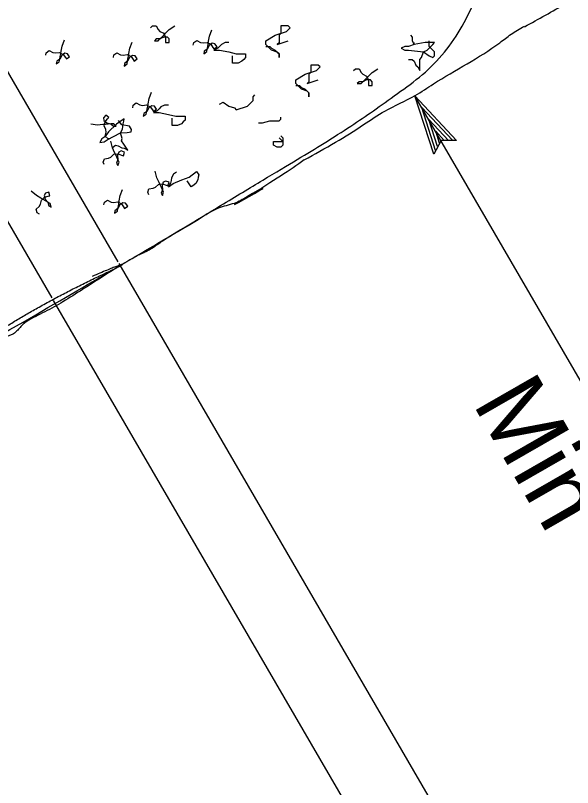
# Model space of a CAD drawing. Extents: x -893 to 867, y -474 to 712.
# Drawn here: x -599 to -544, y 16.2 to 92.3 of the extents above; entities that cross this region are included whole.
import ezdxf

# ---------------------------------------------------------------- set-up
doc = ezdxf.new("R2010")
doc.units = 0
doc.layers.add('57 Undefined', color=7, linetype='Continuous')
doc.layers.add('60 Nongeo Data', color=7, linetype='Continuous')

msp = doc.modelspace()

# ---------------------------------------------------------------- linework, layer by layer
at = {"layer": '57 Undefined'}
for p, q in [((-513.095, 4.343), (-559.599, 84.392)), ((-557.734, 78.636), (-559.599, 84.392)), ((-559.599, 84.392), (-559.599, 84.392)), ((-559.599, 84.392), (-555.471, 79.972)), ((-557.541, 78.998), (-558.91, 83.222)), ((-558.901, 83.215), (-555.893, 79.991)), ((-557.353, 79.375), (-558.219, 82.049)), ((-558.219, 82.049), (-556.275, 79.968)), ((-557.147, 79.698), (-557.529, 80.878)), ((-557.529, 80.878), (-556.697, 79.987)), ((-556.998, 79.984), (-557.734, 78.636)), ((-555.471, 79.972), (-556.998, 79.984)), ((-555.471, 79.971), (-555.471, 79.971)), ((-557.734, 78.636), (-557.734, 78.636))]:
    msp.add_line(p, q, dxfattribs=at)
at = {"layer": '60 Nongeo Data'}
for p, q in [((-617.536, 117.263), (-588.908, 68.025)), ((-624.007, 113.603), (-595.427, 64.448)), ((-588.797, 67.835), (-547.096, -3.888)), ((-595.281, 64.197), (-553.799, -7.148))]:
    msp.add_line(p, q, dxfattribs=at)
for points in [[(-585.665, 91.094), (-585.481, 91.278), (-585.113, 91.278), (-584.93, 90.91), (-584.746, 90.726), (-584.378, 90.543), (-584.195, 90.175), (-584.195, 89.807), (-584.195, 89.623), (-583.827, 89.623), (-583.827, 89.991), (-584.011, 90.175), (-584.378, 90.175), (-584.746, 89.991), (-585.113, 89.991), (-585.113, 89.991), (-585.297, 89.807), (-584.93, 89.807), (-584.746, 89.991), (-584.562, 90.175), (-584.378, 90.359), (-584.195, 90.543), (-583.827, 90.91), (-583.276, 91.278)], [(-581.463, 89.367), (-581.418, 89.623), (-581.117, 89.833), (-580.756, 89.637), (-580.5, 89.592), (-580.094, 89.652), (-579.732, 89.457), (-579.521, 89.155), (-579.416, 89.005), (-579.115, 89.215), (-579.326, 89.517), (-579.582, 89.562), (-579.883, 89.351), (-580.078, 88.99), (-580.379, 88.779), (-580.379, 88.779), (-580.424, 88.523), (-580.123, 88.734), (-580.078, 88.99), (-580.033, 89.246), (-579.988, 89.502), (-579.943, 89.758), (-579.853, 90.27), (-579.612, 90.887)], [(-574.285, 89.246), (-573.918, 89.246), (-573.734, 89.062), (-573.367, 88.878), (-573.183, 88.695), (-572.999, 88.511), (-572.999, 88.143), (-572.999, 88.143), (-572.999, 88.511), (-573.183, 88.695), (-573.734, 88.878), (-574.101, 89.246), (-574.285, 89.43), (-574.285, 89.798), (-573.367, 90.349), (-572.264, 90.717), (-572.081, 90.901), (-571.897, 91.085), (-572.081, 91.269), (-572.448, 91.269), (-572.815, 91.269), (-572.815, 90.901), (-572.815, 90.533), (-572.999, 90.349), (-572.999, 89.982), (-572.999, 89.614), (-573.183, 89.43), (-573.183, 89.43), (-572.081, 89.798)], [(-596.021, 88.376), (-595.976, 88.632), (-595.675, 88.843), (-595.313, 88.647), (-595.057, 88.602), (-594.651, 88.662), (-594.289, 88.466), (-594.078, 88.165), (-593.973, 88.014), (-593.672, 88.225), (-593.883, 88.526), (-594.139, 88.571), (-594.44, 88.361), (-594.635, 87.999), (-594.936, 87.788), (-594.936, 87.788), (-594.981, 87.532), (-594.68, 87.743), (-594.635, 87.999), (-594.59, 88.255), (-594.545, 88.511), (-594.5, 88.767), (-594.41, 89.279), (-594.17, 89.896)], [(-560.035, 90.357), (-559.851, 90.173), (-559.851, 89.805), (-559.668, 89.437), (-559.668, 89.437), (-559.668, 89.621)], [(-589.334, 88.162), (-589.288, 88.418), (-588.987, 88.629), (-588.626, 88.433), (-588.37, 88.388), (-587.964, 88.448), (-587.602, 88.252), (-587.391, 87.951), (-587.286, 87.8), (-586.985, 88.011), (-587.196, 88.312), (-587.452, 88.357), (-587.753, 88.147), (-587.948, 87.785), (-588.249, 87.574), (-588.249, 87.574), (-588.294, 87.318), (-587.993, 87.529), (-587.948, 87.785), (-587.903, 88.041), (-587.858, 88.297), (-587.813, 88.553), (-587.723, 89.065), (-587.483, 89.682)], [(-577.948, 89.623), (-578.316, 89.623), (-578.683, 89.439), (-578.867, 89.255), (-579.051, 89.072), (-579.418, 88.888), (-579.418, 88.888), (-578.867, 88.888), (-577.948, 88.704), (-577.214, 88.52), (-576.295, 88.52), (-576.295, 88.152), (-576.479, 87.968), (-576.662, 87.785), (-577.03, 87.601), (-577.397, 87.601), (-577.581, 87.601), (-577.581, 87.968), (-577.581, 88.336)], [(-560.219, 87.966), (-559.851, 87.966), (-559.668, 87.783), (-559.484, 87.415), (-559.3, 87.231), (-559.117, 86.863), (-559.117, 87.231), (-559.117, 87.599), (-559.117, 87.966), (-558.933, 88.15), (-558.749, 88.702), (-558.382, 88.886), (-558.014, 89.253), (-557.83, 89.437), (-557.647, 89.621), (-557.647, 89.621), (-558.565, 89.621), (-559.668, 89.437), (-560.219, 89.253), (-560.586, 89.253), (-560.954, 89.07), (-560.954, 89.07), (-560.586, 88.886), (-560.219, 88.886), (-558.749, 88.702), (-558.198, 88.334), (-557.83, 88.15), (-557.647, 88.334), (-557.647, 88.702), (-558.198, 89.253), (-558.198, 89.805)], [(-571.335, 85.394), (-570.967, 85.394), (-570.783, 85.211), (-570.416, 85.027), (-570.232, 84.843), (-570.049, 84.659), (-570.049, 84.291), (-570.049, 84.291), (-570.049, 84.659), (-570.232, 84.843), (-570.783, 85.027), (-571.151, 85.394), (-571.335, 85.578), (-571.335, 85.946), (-570.416, 86.498), (-569.314, 86.865), (-569.13, 87.049), (-568.946, 87.233), (-569.13, 87.417), (-569.497, 87.417), (-569.865, 87.417), (-569.865, 87.049), (-569.865, 86.681), (-570.049, 86.498), (-570.049, 86.13), (-570.049, 85.762), (-570.232, 85.578), (-570.232, 85.578), (-569.13, 85.946)], [(-565.639, 86.865), (-565.456, 87.049), (-565.088, 87.049), (-564.905, 86.681), (-564.721, 86.498), (-564.353, 86.314), (-564.17, 85.946), (-564.17, 85.578), (-564.17, 85.394), (-563.802, 85.394), (-563.802, 85.762), (-563.986, 85.946), (-564.353, 85.946), (-564.721, 85.762), (-565.088, 85.762), (-565.088, 85.762), (-565.272, 85.578), (-564.905, 85.578), (-564.721, 85.762), (-564.537, 85.946), (-564.353, 86.13), (-564.17, 86.314), (-563.802, 86.681), (-563.251, 87.049)], [(-587.434, 83.207), (-587.389, 83.463), (-587.088, 83.674), (-586.727, 83.478), (-586.471, 83.433), (-586.064, 83.493), (-585.703, 83.297), (-585.492, 82.996), (-585.387, 82.845), (-585.086, 83.056), (-585.297, 83.357), (-585.552, 83.403), (-585.853, 83.192), (-586.049, 82.831), (-586.35, 82.62), (-586.35, 82.62), (-586.395, 82.364), (-586.094, 82.575), (-586.049, 82.831), (-586.004, 83.087), (-585.959, 83.343), (-585.914, 83.599), (-585.824, 84.11), (-585.583, 84.728)], [(-578.867, 83.556), (-578.5, 83.74), (-577.948, 83.372), (-577.397, 83.188), (-577.214, 83.004), (-577.214, 83.004), (-576.111, 83.372), (-575.56, 83.924), (-575.56, 84.291), (-575.56, 84.291), (-575.56, 84.291), (-575.376, 84.475)], [(-583.919, 83.464), (-584.287, 83.464), (-584.654, 83.28), (-584.838, 83.096), (-585.022, 82.912), (-585.389, 82.729), (-585.389, 82.729), (-584.838, 82.729), (-583.919, 82.545), (-583.184, 82.361), (-582.266, 82.361), (-582.266, 81.993), (-582.449, 81.809), (-582.633, 81.625), (-583.001, 81.442), (-583.368, 81.442), (-583.552, 81.442), (-583.552, 81.809), (-583.552, 82.177)], [(-589.612, 80.174), (-589.871, 80.152), (-590.152, 80.388), (-590.057, 80.788), (-590.079, 81.046), (-590.243, 81.424), (-590.147, 81.823), (-589.911, 82.105), (-589.792, 82.246), (-590.074, 82.482), (-590.31, 82.2), (-590.288, 81.941), (-590.006, 81.705), (-589.607, 81.61), (-589.325, 81.374), (-589.325, 81.374), (-589.066, 81.396), (-589.348, 81.633), (-589.607, 81.61), (-589.865, 81.587), (-590.124, 81.564), (-590.383, 81.542), (-590.901, 81.496), (-591.56, 81.569)], [(-575.009, 81.717), (-574.642, 81.717), (-573.907, 81.901), (-572.988, 81.901), (-572.804, 82.085), (-572.804, 82.085), (-572.804, 82.269)], [(-589.437, 79.294), (-589.136, 79.505), (-588.88, 79.46), (-588.519, 79.264), (-588.263, 79.219), (-587.902, 79.023), (-588.112, 79.324), (-588.323, 79.625), (-588.534, 79.927), (-588.489, 80.183), (-588.655, 80.74), (-588.46, 81.101), (-588.369, 81.613), (-588.324, 81.869), (-588.279, 82.125), (-588.279, 82.125), (-589.032, 81.598), (-589.829, 80.815), (-590.175, 80.349), (-590.476, 80.138), (-590.672, 79.776), (-590.672, 79.776), (-590.265, 79.837), (-589.964, 80.047), (-588.655, 80.74), (-587.993, 80.755), (-587.586, 80.815), (-587.541, 81.071), (-587.752, 81.372), (-588.52, 81.508), (-588.836, 81.959)], [(-572.804, 80.43), (-572.621, 80.246), (-572.621, 79.879), (-572.621, 79.879), (-572.621, 79.511), (-572.804, 79.327), (-573.172, 79.327), (-573.539, 79.511), (-573.539, 79.511), (-573.539, 79.879), (-573.539, 79.879), (-572.988, 79.879), (-572.621, 79.879), (-572.988, 80.246)], [(-590.246, 77.599), (-590.356, 77.834), (-590.23, 78.18), (-589.822, 78.226), (-589.586, 78.336), (-589.288, 78.619), (-588.879, 78.665), (-588.534, 78.54), (-588.361, 78.477), (-588.235, 78.822), (-588.581, 78.948), (-588.816, 78.838), (-588.942, 78.493), (-588.895, 78.085), (-589.021, 77.739), (-589.021, 77.739), (-588.911, 77.504), (-588.785, 77.849), (-588.895, 78.085), (-589.005, 78.32), (-589.115, 78.556), (-589.225, 78.791), (-589.445, 79.262), (-589.602, 79.906)], [(-585.848, 74.63), (-585.958, 74.865), (-585.832, 75.21), (-585.424, 75.257), (-585.188, 75.367), (-584.89, 75.649), (-584.481, 75.696), (-584.136, 75.571), (-583.963, 75.508), (-583.837, 75.853), (-584.183, 75.979), (-584.419, 75.869), (-584.544, 75.524), (-584.497, 75.115), (-584.623, 74.77), (-584.623, 74.77), (-584.513, 74.535), (-584.387, 74.88), (-584.497, 75.115), (-584.607, 75.351), (-584.717, 75.587), (-584.827, 75.822), (-585.047, 76.293), (-585.204, 76.937)], [(-583.116, 76.856), (-583.417, 76.645), (-583.612, 76.284), (-583.657, 76.028), (-583.702, 75.772), (-583.898, 75.41), (-583.898, 75.41), (-583.447, 75.727), (-582.589, 76.103), (-581.881, 76.374), (-581.129, 76.901), (-580.918, 76.599), (-580.963, 76.343), (-581.008, 76.087), (-581.203, 75.726), (-581.504, 75.515), (-581.655, 75.41), (-581.866, 75.711), (-582.077, 76.012)], [(-596.646, 72.717), (-596.871, 72.847), (-596.967, 73.202), (-596.659, 73.475), (-596.529, 73.7), (-596.446, 74.102), (-596.139, 74.375), (-595.784, 74.47), (-595.606, 74.517), (-595.701, 74.872), (-596.056, 74.777), (-596.186, 74.552), (-596.091, 74.197), (-595.818, 73.89), (-595.723, 73.535), (-595.723, 73.535), (-595.498, 73.405), (-595.593, 73.76), (-595.818, 73.89), (-596.044, 74.02), (-596.269, 74.15), (-596.494, 74.28), (-596.944, 74.539), (-597.442, 74.976)], [(-590.28, 73.635), (-590.235, 73.891), (-589.934, 74.102), (-589.573, 73.906), (-589.317, 73.861), (-588.91, 73.921), (-588.549, 73.725), (-588.338, 73.424), (-588.233, 73.273), (-587.932, 73.484), (-588.143, 73.785), (-588.398, 73.83), (-588.699, 73.62), (-588.895, 73.258), (-589.196, 73.048), (-589.196, 73.048), (-589.241, 72.792), (-588.94, 73.002), (-588.895, 73.258), (-588.85, 73.514), (-588.805, 73.77), (-588.76, 74.026), (-588.67, 74.538), (-588.429, 75.156)]]:
    msp.add_lwpolyline(points, dxfattribs=at)
msp.add_open_spline([(-611.895, 54.22), (-590.352, 66.572), (-573.364, 76.809), (-565.145, 81.745), (-554.55, 89.605), (-550.897, 104.047), (-555.168, 113.157), (-559.026, 123.085), (-565.823, 129.153), (-573.723, 131.727), (-587.869, 131.543), (-590.257, 130.256), (-602.225, 126.368), (-620.492, 115.381), (-633.431, 108.561), (-637.115, 105.875), (-643.507, 103.21), (-650.815, 97.283), (-652.534, 92.229), (-655.477, 87.968), (-656.946, 81.901), (-656.112, 75.895), (-652.262, 67.009), (-646.291, 57.816), (-636.932, 53.41), (-629.808, 51.033), (-622.684, 51.399), (-617.356, 52.852), (-611.201, 53.403), (-604.6, 58.711), (-595.832, 64.195), (-585.786, 68.948), (-591.448, 66.572)], degree=2, dxfattribs=at)
for points in [[(-548.772, 91.196), (-544.675, 93.521), (-540.972, 95.886), (-534.275, 99.709), (-531.299, 101.548), (-528.641, 103.06), (-526.199, 104.44), (-524.536, 105.398), (-521.217, 107.351), (-518.399, 109.091), (-498.34, 120.907), (-494.235, 124.241), (-489.714, 125.491), (-488.653, 126.25)], [(-570.515, 78.068), (-567.433, 79.796), (-564.646, 81.537), (-562.558, 82.877), (-559.563, 84.415), (-557.752, 85.557), (-551.213, 89.619), (-550.098, 90.445), (-548.791, 91.254)], [(-570.508, 78.053), (-576.094, 74.44), (-577.378, 73.668), (-574.595, 75.237), (-575.927, 74.547), (-577.248, 73.838), (-578.816, 73.364), (-581.291, 71.969), (-584.02, 70.35), (-584.447, 70.076), (-584.865, 69.789), (-585.284, 69.501), (-585.711, 69.228), (-586.129, 69.004), (-586.56, 68.804), (-586.991, 68.604), (-587.407, 68.378), (-592.2, 65.405), (-592.391, 65.286)], [(-592.391, 65.286), (-594.32, 64.072), (-595.2, 63.562), (-596.102, 63.092), (-597.007, 62.626), (-597.894, 62.132), (-598.243, 61.86), (-598.551, 61.533), (-598.857, 61.203), (-599.197, 60.92), (-599.505, 60.766), (-599.837, 60.653), (-600.165, 60.534), (-600.463, 60.363), (-601.881, 59.261)]]:
    msp.add_spline(points, degree=3, dxfattribs=at)

# ---------------------------------------------------------------- texts
at = {"layer": '57 Undefined'}
msp.add_text('Min', height=7, rotation=299.84827, dxfattribs=at).set_placement((-553.96, 54.074))

doc.saveas('drawing.dxf')
